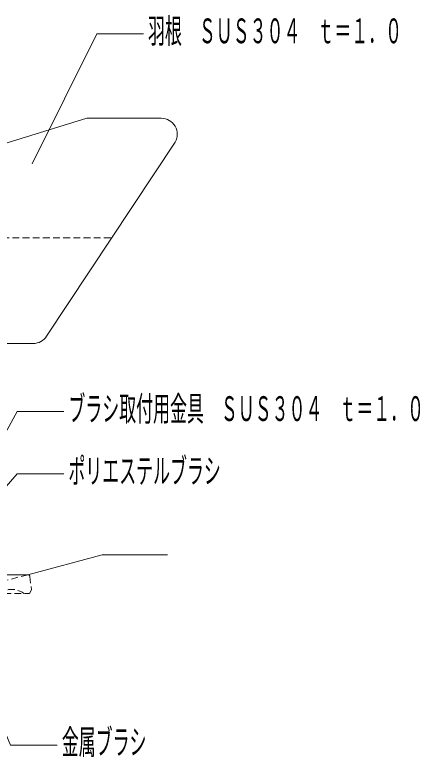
# Model space of a CAD drawing. Units: millimetres at full size, sheet at 1:3; details may follow other scales. Extents: x -309 to 334, y -545 to 530.
# Drawn here: x 118.7 to 334.1, y -350 to 45.2 of the extents above; entities that cross this region are included whole.
import ezdxf
from ezdxf.enums import TextEntityAlignment as Align

# ---------------------------------------------------------------- set-up
doc = ezdxf.new("R2010")
doc.units = ezdxf.units.MM
doc.header["$LTSCALE"] = 3
doc.linetypes.add('DASHED1', pattern=[1.8, 1.2, -0.6])
for name, color, linetype, lineweight in [('5-2_ 鉄骨', 4, 'Continuous', 9), ('5-4_イソバンド', 4, 'Continuous', 9), ('5-9_建具', 4, 'DASHED1', 9), ('5-E_ 文字', 7, 'Continuous', 9)]:
    doc.layers.add(name, color=color, linetype=linetype, lineweight=lineweight)
doc.styles.add('超極細ゴシック', font='')
doc.styles.get('超極細ゴシック').set_extended_font_data('超極細ゴシック')

msp = doc.modelspace()

# ---------------------------------------------------------------- linework, layer by layer
at = {"layer": '5-2_ 鉄骨', "color": 7}
msp.add_line((125.617, -252.85), (101.736, -252.85), dxfattribs=at)
msp.add_lwpolyline([(125.617, -252.85), (165.041, -242.287), (199.743, -242.287)], dxfattribs=at)
at = {"layer": '5-4_イソバンド'}
for p, q in [((135.52, -125.931), (203.881, -22.528)), ((128.43, -129.743), (85, -129.743))]:
    msp.add_line(p, q, dxfattribs=at)
at = {"layer": '5-4_イソバンド', "linetype": 'DASHED1'}
msp.add_line((85, -73.452), (170.215, -73.452), dxfattribs=at)
at = {"layer": '5-4_イソバンド'}
msp.add_lwpolyline([(196.5, -9.812), (157, -9.812), (20, -52.239)], dxfattribs=at)
for centre, start, end in [((196.5, -18.312), 330.26545, 90), ((128.43, -121.243), 270, 326.53104)]:
    msp.add_arc(centre, 8.5, start, end, dxfattribs=at)
at = {"layer": '5-9_建具'}
for p, q in [((125.5, -252.85), (113.644, -256.027)), ((126.61, -253.726), (127.5, -260.85)), ((126.5, -262.85), (127.5, -260.85)), ((107.656, -262.85), (126.5, -262.85))]:
    msp.add_line(p, q, dxfattribs=at)
for centre, radius, start, end in [((125.617, -253.85), 1, 7.12677, 90), ((116.968, -271.701), 11, 53.57085, 104.99971)]:
    msp.add_arc(centre, radius, start, end, dxfattribs=at)
at = {"layer": '5-E_ 文字'}
for points in [[(187.087, 35.121), (162.206, 35.121), (127.925, -34.072)], [(144.759, -166.017), (119.877, -166.017), (97.493, -206.66)], [(144.759, -199.16), (119.877, -199.16), (93.588, -229.18)], [(141.232, -343.53), (116.351, -343.53), (71.3, -234.41)]]:
    msp.add_lwpolyline(points, dxfattribs=at)

# ---------------------------------------------------------------- texts
at = {"layer": '5-E_ 文字', "style": '超極細ゴシック', "width": 0.5}
for s, p in [('羽根\u3000ＳＵＳ３０４\u3000ｔ＝１．０', (189.456, 26.149)), ('ブラシ取付用金具\u3000ＳＵＳ３０４\u3000ｔ＝１．０', (147.128, -174.989)), ('ポリエステルブラシ', (147.128, -208.133)), ('金属ブラシ', (143.601, -352.502))]:
    msp.add_text(s, height=13.2, dxfattribs=at).set_placement(p, align=Align.BOTTOM_LEFT)

doc.saveas('drawing.dxf')
